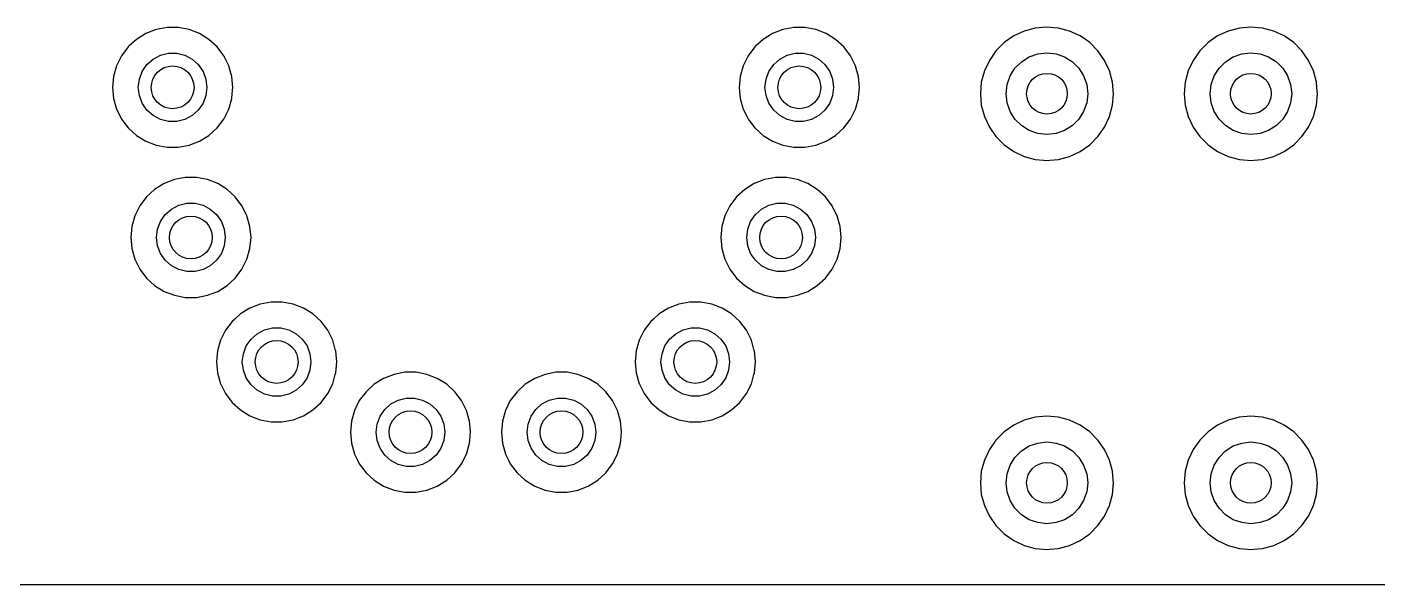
# Model space of a CAD drawing. Extents: x 2.85 to 10.26, y -4.55 to -2.42.
# Drawn here: x 5.709 to 6.752, y -4.547 to -4.117 of the extents above; entities that cross this region are included whole.
import ezdxf

# ---------------------------------------------------------------- set-up
doc = ezdxf.new("R2010")
doc.units = 0
doc.header["$MEASUREMENT"] = 0
doc.layers.add('BLACK', color=7, linetype='CONTINUOUS')

msp = doc.modelspace()

# ---------------------------------------------------------------- linework, layer by layer
at = {"layer": 'BLACK', "linetype": 'CONTINUOUS'}
for p, q in [((5.8084, -4.119), (5.8004, -4.1221)), ((5.8168, -4.1174), (5.8084, -4.119)), ((5.8084, -4.119), (5.8084, -4.119)), ((5.8084, -4.119), (5.8084, -4.119)), ((5.8254, -4.1174), (5.8168, -4.1174)), ((5.8338, -4.119), (5.8254, -4.1174)), ((5.8418, -4.1221), (5.8338, -4.119)), ((5.8338, -4.119), (5.8338, -4.119)), ((5.8338, -4.119), (5.8338, -4.119)), ((6.2922, -4.119), (6.2842, -4.1221)), ((6.3006, -4.1174), (6.2922, -4.119)), ((6.2922, -4.119), (6.2922, -4.119)), ((6.2922, -4.119), (6.2922, -4.119)), ((6.3092, -4.1174), (6.3006, -4.1174)), ((6.3176, -4.119), (6.3092, -4.1174)), ((6.3256, -4.1221), (6.3176, -4.119)), ((6.3176, -4.119), (6.3176, -4.119)), ((6.3176, -4.119), (6.3176, -4.119)), ((6.4871, -4.1179), (6.4785, -4.1202)), ((6.4961, -4.1171), (6.4871, -4.1179)), ((6.4871, -4.1179), (6.4871, -4.1179)), ((6.505, -4.1179), (6.4961, -4.1171)), ((6.4961, -4.1171), (6.4961, -4.1171)), ((6.5136, -4.1202), (6.505, -4.1179)), ((6.505, -4.1179), (6.505, -4.1179)), ((6.505, -4.1179), (6.505, -4.1179)), ((6.505, -4.1179), (6.505, -4.1179)), ((6.505, -4.1179), (6.505, -4.1179)), ((6.6446, -4.1179), (6.636, -4.1202)), ((6.6535, -4.1171), (6.6446, -4.1179)), ((6.6446, -4.1179), (6.6446, -4.1179)), ((6.6625, -4.1179), (6.6535, -4.1171)), ((6.6535, -4.1171), (6.6535, -4.1171)), ((6.6711, -4.1202), (6.6625, -4.1179)), ((6.6625, -4.1179), (6.6625, -4.1179)), ((6.6625, -4.1179), (6.6625, -4.1179)), ((6.6625, -4.1179), (6.6625, -4.1179)), ((6.6625, -4.1179), (6.6625, -4.1179)), ((5.7931, -4.1266), (5.7873, -4.1319)), ((5.8004, -4.1221), (5.7931, -4.1266)), ((5.7931, -4.1266), (5.7931, -4.1266)), ((5.7931, -4.1266), (5.7931, -4.1266)), ((5.8004, -4.1221), (5.8004, -4.1221)), ((5.8491, -4.1266), (5.8418, -4.1221)), ((5.8418, -4.1221), (5.8418, -4.1221)), ((5.8554, -4.1324), (5.8491, -4.1266)), ((6.2769, -4.1266), (6.2711, -4.1319)), ((6.2842, -4.1221), (6.2769, -4.1266)), ((6.2769, -4.1266), (6.2769, -4.1266)), ((6.2769, -4.1266), (6.2769, -4.1266)), ((6.2842, -4.1221), (6.2842, -4.1221)), ((6.3329, -4.1266), (6.3256, -4.1221)), ((6.3256, -4.1221), (6.3256, -4.1221)), ((6.3392, -4.1324), (6.3329, -4.1266)), ((6.463, -4.1291), (6.4567, -4.1355)), ((6.4704, -4.124), (6.463, -4.1291)), ((6.4785, -4.1202), (6.4704, -4.124)), ((6.4704, -4.124), (6.4704, -4.124)), ((6.4785, -4.1202), (6.4785, -4.1202)), ((6.5218, -4.124), (6.5136, -4.1202)), ((6.5136, -4.1202), (6.5136, -4.1202)), ((6.5291, -4.1291), (6.5218, -4.124)), ((6.5218, -4.124), (6.5218, -4.124)), ((6.5354, -4.1355), (6.5291, -4.1291)), ((6.6205, -4.1291), (6.6142, -4.1355)), ((6.6278, -4.124), (6.6205, -4.1291)), ((6.636, -4.1202), (6.6278, -4.124)), ((6.6278, -4.124), (6.6278, -4.124)), ((6.636, -4.1202), (6.636, -4.1202)), ((6.6792, -4.124), (6.6711, -4.1202)), ((6.6711, -4.1202), (6.6711, -4.1202)), ((6.6866, -4.1291), (6.6792, -4.124)), ((6.6792, -4.124), (6.6792, -4.124)), ((6.6929, -4.1355), (6.6866, -4.1291)), ((5.7816, -4.1392), (5.7778, -4.1469)), ((5.7868, -4.1324), (5.7816, -4.1392)), ((5.7873, -4.1319), (5.7868, -4.1324)), ((5.806, -4.1418), (5.8117, -4.1388)), ((5.8117, -4.1388), (5.8179, -4.1373)), ((5.8179, -4.1373), (5.8243, -4.1373)), ((5.8243, -4.1373), (5.8305, -4.1388)), ((5.8305, -4.1388), (5.8361, -4.1418)), ((5.8605, -4.1392), (5.8554, -4.1324)), ((5.8623, -4.1428), (5.8605, -4.1392)), ((6.2654, -4.1392), (6.2616, -4.1469)), ((6.2706, -4.1324), (6.2654, -4.1392)), ((6.2711, -4.1319), (6.2706, -4.1324)), ((6.2898, -4.1418), (6.2955, -4.1388)), ((6.2955, -4.1388), (6.3017, -4.1373)), ((6.3017, -4.1373), (6.3081, -4.1373)), ((6.3081, -4.1373), (6.3143, -4.1388)), ((6.3143, -4.1388), (6.3199, -4.1418)), ((6.3443, -4.1392), (6.3392, -4.1324)), ((6.3461, -4.1428), (6.3443, -4.1392)), ((6.4567, -4.1355), (6.4516, -4.1428)), ((6.4764, -4.1439), (6.4824, -4.1401)), ((6.4824, -4.1401), (6.4891, -4.1378)), ((6.4891, -4.1378), (6.4961, -4.137)), ((6.4961, -4.137), (6.5031, -4.1378)), ((6.5031, -4.1378), (6.5097, -4.1401)), ((6.5097, -4.1401), (6.5157, -4.1439)), ((6.5406, -4.1428), (6.5354, -4.1355)), ((6.5354, -4.1355), (6.5354, -4.1355)), ((6.6142, -4.1355), (6.609, -4.1428)), ((6.6339, -4.1439), (6.6399, -4.1401)), ((6.6399, -4.1401), (6.6465, -4.1378)), ((6.6465, -4.1378), (6.6535, -4.137)), ((6.6535, -4.137), (6.6606, -4.1378)), ((6.6606, -4.1378), (6.6672, -4.1401)), ((6.6672, -4.1401), (6.6732, -4.1439)), ((6.6981, -4.1428), (6.6929, -4.1355)), ((6.6929, -4.1355), (6.6929, -4.1355)), ((5.7778, -4.1469), (5.7755, -4.1551)), ((5.7778, -4.1469), (5.7778, -4.1469)), ((5.7976, -4.1513), (5.8013, -4.146)), ((5.8013, -4.146), (5.806, -4.1418)), ((5.8361, -4.1418), (5.8409, -4.146)), ((5.8409, -4.146), (5.8446, -4.1513)), ((5.8644, -4.1469), (5.8623, -4.1428)), ((5.8655, -4.1509), (5.8644, -4.1469)), ((5.8644, -4.1469), (5.8644, -4.1469)), ((6.2616, -4.1469), (6.2593, -4.1551)), ((6.2616, -4.1469), (6.2616, -4.1469)), ((6.2814, -4.1513), (6.2851, -4.146)), ((6.2851, -4.146), (6.2898, -4.1418)), ((6.3199, -4.1418), (6.3247, -4.146)), ((6.3247, -4.146), (6.3284, -4.1513)), ((6.3482, -4.1469), (6.3461, -4.1428)), ((6.3493, -4.1509), (6.3482, -4.1469)), ((6.3482, -4.1469), (6.3482, -4.1469)), ((6.4516, -4.1428), (6.4478, -4.1509)), ((6.4516, -4.1428), (6.4516, -4.1428)), ((6.4677, -4.1548), (6.4714, -4.1489)), ((6.4714, -4.1489), (6.4764, -4.1439)), ((6.5157, -4.1439), (6.5207, -4.1489)), ((6.5207, -4.1489), (6.5244, -4.1548)), ((6.5444, -4.1509), (6.5406, -4.1428)), ((6.609, -4.1428), (6.6052, -4.1509)), ((6.609, -4.1428), (6.609, -4.1428)), ((6.6252, -4.1548), (6.6289, -4.1489)), ((6.6289, -4.1489), (6.6339, -4.1439)), ((6.6732, -4.1439), (6.6782, -4.1489)), ((6.6782, -4.1489), (6.6819, -4.1548)), ((6.7018, -4.1509), (6.6981, -4.1428)), ((5.7755, -4.1551), (5.7747, -4.1636)), ((5.7755, -4.1551), (5.7755, -4.1551)), ((5.7946, -4.1636), (5.7954, -4.1573)), ((5.7954, -4.1573), (5.7976, -4.1513)), ((5.8446, -4.1513), (5.8468, -4.1573)), ((5.8468, -4.1573), (5.8476, -4.1636)), ((5.8667, -4.1551), (5.8655, -4.1509)), ((5.8675, -4.1636), (5.8667, -4.1551)), ((6.2593, -4.1551), (6.2585, -4.1636)), ((6.2593, -4.1551), (6.2593, -4.1551)), ((6.2784, -4.1636), (6.2792, -4.1573)), ((6.2792, -4.1573), (6.2814, -4.1513)), ((6.3284, -4.1513), (6.3306, -4.1573)), ((6.3306, -4.1573), (6.3314, -4.1636)), ((6.3505, -4.1551), (6.3493, -4.1509)), ((6.3513, -4.1636), (6.3505, -4.1551)), ((6.4454, -4.1596), (6.4447, -4.1685)), ((6.4478, -4.1509), (6.4454, -4.1596)), ((6.4454, -4.1596), (6.4454, -4.1596)), ((6.4478, -4.1509), (6.4478, -4.1509)), ((6.4654, -4.1615), (6.4677, -4.1548)), ((6.5244, -4.1548), (6.5268, -4.1615)), ((6.5467, -4.1596), (6.5444, -4.1509)), ((6.5475, -4.1685), (6.5467, -4.1596)), ((6.6029, -4.1596), (6.6021, -4.1685)), ((6.6052, -4.1509), (6.6029, -4.1596)), ((6.6029, -4.1596), (6.6029, -4.1596)), ((6.6052, -4.1509), (6.6052, -4.1509)), ((6.6228, -4.1615), (6.6252, -4.1548)), ((6.6819, -4.1548), (6.6842, -4.1615)), ((6.7042, -4.1596), (6.7018, -4.1509)), ((6.7045, -4.1636), (6.7042, -4.1596)), ((5.7747, -4.1636), (5.7755, -4.1721)), ((5.7747, -4.1636), (5.7747, -4.1636)), ((5.7954, -4.17), (5.7946, -4.1636)), ((5.7976, -4.1759), (5.7954, -4.17)), ((5.8468, -4.17), (5.8446, -4.1759)), ((5.8476, -4.1636), (5.8468, -4.17)), ((5.8667, -4.1721), (5.867, -4.1685)), ((5.867, -4.1685), (5.8675, -4.1636)), ((5.8675, -4.1636), (5.8675, -4.1636)), ((6.2585, -4.1636), (6.2593, -4.1721)), ((6.2585, -4.1636), (6.2585, -4.1636)), ((6.2792, -4.17), (6.2784, -4.1636)), ((6.2814, -4.1759), (6.2792, -4.17)), ((6.3306, -4.17), (6.3284, -4.1759)), ((6.3314, -4.1636), (6.3306, -4.17)), ((6.3505, -4.1721), (6.3508, -4.1685)), ((6.3508, -4.1685), (6.3513, -4.1636)), ((6.3508, -4.1685), (6.3508, -4.1685)), ((6.4447, -4.1685), (6.4454, -4.1774)), ((6.4447, -4.1685), (6.4447, -4.1685)), ((6.4646, -4.1685), (6.4654, -4.1615)), ((6.4654, -4.1755), (6.4646, -4.1685)), ((6.5268, -4.1615), (6.5276, -4.1685)), ((6.5276, -4.1685), (6.5268, -4.1755)), ((6.5467, -4.1774), (6.5475, -4.1685)), ((6.5475, -4.1685), (6.5475, -4.1685)), ((6.6021, -4.1685), (6.6029, -4.1774)), ((6.6021, -4.1685), (6.6021, -4.1685)), ((6.622, -4.1685), (6.6228, -4.1615)), ((6.6228, -4.1755), (6.622, -4.1685)), ((6.6842, -4.1615), (6.685, -4.1685)), ((6.685, -4.1685), (6.6842, -4.1755)), ((6.7042, -4.1774), (6.7049, -4.1685)), ((6.7049, -4.1685), (6.7045, -4.1636)), ((5.7755, -4.1721), (5.7755, -4.1721)), ((5.7755, -4.1721), (5.7778, -4.1804)), ((5.7778, -4.1804), (5.7778, -4.1804)), ((5.7778, -4.1804), (5.7793, -4.1833)), ((5.8013, -4.1812), (5.7976, -4.1759)), ((5.806, -4.1854), (5.8013, -4.1812)), ((5.8409, -4.1812), (5.8361, -4.1854)), ((5.8446, -4.1759), (5.8409, -4.1812)), ((5.8605, -4.188), (5.8644, -4.1804)), ((5.8644, -4.1804), (5.8667, -4.1721)), ((5.8644, -4.1804), (5.8644, -4.1804)), ((5.8644, -4.1804), (5.8644, -4.1804)), ((5.8667, -4.1721), (5.8667, -4.1721)), ((6.2593, -4.1721), (6.2593, -4.1721)), ((6.2593, -4.1721), (6.2616, -4.1804)), ((6.2616, -4.1804), (6.2616, -4.1804)), ((6.2616, -4.1804), (6.2631, -4.1833)), ((6.2851, -4.1812), (6.2814, -4.1759)), ((6.2898, -4.1854), (6.2851, -4.1812)), ((6.3247, -4.1812), (6.3199, -4.1854)), ((6.3284, -4.1759), (6.3247, -4.1812)), ((6.3443, -4.188), (6.3482, -4.1804)), ((6.3482, -4.1804), (6.3505, -4.1721)), ((6.3482, -4.1804), (6.3482, -4.1804)), ((6.3482, -4.1804), (6.3482, -4.1804)), ((6.3505, -4.1721), (6.3505, -4.1721)), ((6.4454, -4.1774), (6.4454, -4.1774)), ((6.4454, -4.1774), (6.4478, -4.1861)), ((6.4677, -4.1822), (6.4654, -4.1755)), ((6.4714, -4.1881), (6.4677, -4.1822)), ((6.5244, -4.1822), (6.5207, -4.1881)), ((6.5268, -4.1755), (6.5244, -4.1822)), ((6.5444, -4.1861), (6.5467, -4.1774)), ((6.6029, -4.1774), (6.6029, -4.1774)), ((6.6029, -4.1774), (6.6052, -4.1861)), ((6.6252, -4.1822), (6.6228, -4.1755)), ((6.6289, -4.1881), (6.6252, -4.1822)), ((6.6819, -4.1822), (6.6782, -4.1881)), ((6.6842, -4.1755), (6.6819, -4.1822)), ((6.7018, -4.1861), (6.7042, -4.1774)), ((5.7793, -4.1833), (5.7816, -4.188)), ((5.7816, -4.188), (5.7868, -4.1949)), ((5.8117, -4.1884), (5.806, -4.1854)), ((5.8179, -4.1899), (5.8117, -4.1884)), ((5.8243, -4.1899), (5.8179, -4.1899)), ((5.8305, -4.1884), (5.8243, -4.1899)), ((5.8361, -4.1854), (5.8305, -4.1884)), ((5.8554, -4.1949), (5.8605, -4.188)), ((6.2631, -4.1833), (6.2654, -4.188)), ((6.2654, -4.188), (6.2706, -4.1949)), ((6.2955, -4.1884), (6.2898, -4.1854)), ((6.3017, -4.1899), (6.2955, -4.1884)), ((6.3081, -4.1899), (6.3017, -4.1899)), ((6.3143, -4.1884), (6.3081, -4.1899)), ((6.3199, -4.1854), (6.3143, -4.1884)), ((6.3392, -4.1949), (6.3443, -4.188)), ((6.4478, -4.1861), (6.4478, -4.1861)), ((6.4478, -4.1861), (6.4516, -4.1942)), ((6.4764, -4.1931), (6.4714, -4.1881)), ((6.5207, -4.1881), (6.5157, -4.1931)), ((6.5406, -4.1942), (6.5444, -4.1861)), ((6.6052, -4.1861), (6.6052, -4.1861)), ((6.6052, -4.1861), (6.609, -4.1942)), ((6.6339, -4.1931), (6.6289, -4.1881)), ((6.6782, -4.1881), (6.6732, -4.1931)), ((6.6981, -4.1942), (6.7018, -4.1861)), ((5.7868, -4.1949), (5.7931, -4.2006)), ((5.7931, -4.2006), (5.8004, -4.2052)), ((5.8418, -4.2052), (5.8491, -4.2006)), ((5.8491, -4.2006), (5.8554, -4.1949)), ((6.2706, -4.1949), (6.2769, -4.2006)), ((6.2769, -4.2006), (6.2842, -4.2052)), ((6.3256, -4.2052), (6.3329, -4.2006)), ((6.3329, -4.2006), (6.3392, -4.1949)), ((6.4516, -4.1942), (6.4516, -4.1942)), ((6.4516, -4.1942), (6.4567, -4.2015)), ((6.4567, -4.2015), (6.463, -4.2079)), ((6.4824, -4.1969), (6.4764, -4.1931)), ((6.4891, -4.1992), (6.4824, -4.1969)), ((6.4961, -4.2), (6.4891, -4.1992)), ((6.5031, -4.1992), (6.4961, -4.2)), ((6.5097, -4.1969), (6.5031, -4.1992)), ((6.5157, -4.1931), (6.5097, -4.1969)), ((6.5291, -4.2079), (6.5354, -4.2015)), ((6.5354, -4.2015), (6.5406, -4.1942)), ((6.609, -4.1942), (6.609, -4.1942)), ((6.609, -4.1942), (6.6142, -4.2015)), ((6.6142, -4.2015), (6.6205, -4.2079)), ((6.6399, -4.1969), (6.6339, -4.1931)), ((6.6465, -4.1992), (6.6399, -4.1969)), ((6.6535, -4.2), (6.6465, -4.1992)), ((6.6606, -4.1992), (6.6535, -4.2)), ((6.6672, -4.1969), (6.6606, -4.1992)), ((6.6732, -4.1931), (6.6672, -4.1969)), ((6.6866, -4.2079), (6.6929, -4.2015)), ((6.6929, -4.2015), (6.6981, -4.1942)), ((5.8004, -4.2052), (5.8084, -4.2082)), ((5.8084, -4.2082), (5.8168, -4.2098)), ((5.8168, -4.2098), (5.8168, -4.2098)), ((5.8168, -4.2098), (5.8254, -4.2098)), ((5.8254, -4.2098), (5.8338, -4.2082)), ((5.8254, -4.2098), (5.8254, -4.2098)), ((5.8338, -4.2082), (5.8418, -4.2052)), ((6.2842, -4.2052), (6.2922, -4.2082)), ((6.2922, -4.2082), (6.3006, -4.2098)), ((6.3006, -4.2098), (6.3006, -4.2098)), ((6.3006, -4.2098), (6.3092, -4.2098)), ((6.3092, -4.2098), (6.3176, -4.2082)), ((6.3092, -4.2098), (6.3092, -4.2098)), ((6.3176, -4.2082), (6.3256, -4.2052)), ((6.463, -4.2079), (6.463, -4.2079)), ((6.463, -4.2079), (6.4704, -4.213)), ((6.4704, -4.213), (6.4785, -4.2168)), ((6.5136, -4.2168), (6.5218, -4.213)), ((6.5218, -4.213), (6.5291, -4.2079)), ((6.6205, -4.2079), (6.6205, -4.2079)), ((6.6205, -4.2079), (6.6278, -4.213)), ((6.6278, -4.213), (6.636, -4.2168)), ((6.6711, -4.2168), (6.6792, -4.213)), ((6.6792, -4.213), (6.6866, -4.2079)), ((6.4785, -4.2168), (6.4871, -4.2191)), ((6.4871, -4.2191), (6.4935, -4.2197)), ((6.4935, -4.2197), (6.4961, -4.2199)), ((6.4961, -4.2199), (6.4983, -4.2197)), ((6.4961, -4.2199), (6.4961, -4.2199)), ((6.4961, -4.2199), (6.4961, -4.2199)), ((6.4983, -4.2197), (6.505, -4.2191)), ((6.505, -4.2191), (6.5136, -4.2168)), ((6.636, -4.2168), (6.6446, -4.2191)), ((6.6446, -4.2191), (6.651, -4.2197)), ((6.651, -4.2197), (6.6535, -4.2199)), ((6.6535, -4.2199), (6.6558, -4.2197)), ((6.6535, -4.2199), (6.6535, -4.2199)), ((6.6535, -4.2199), (6.6535, -4.2199)), ((6.6558, -4.2197), (6.6625, -4.2191)), ((6.6625, -4.2191), (6.6711, -4.2168)), ((5.8309, -4.2331), (5.8225, -4.2347)), ((5.8395, -4.2331), (5.8309, -4.2331)), ((5.8479, -4.2347), (5.8395, -4.2331)), ((6.2865, -4.2331), (6.2781, -4.2347)), ((6.2951, -4.2331), (6.2865, -4.2331)), ((6.3035, -4.2347), (6.2951, -4.2331)), ((5.8072, -4.2423), (5.8009, -4.2481)), ((5.8145, -4.2378), (5.8072, -4.2423)), ((5.8072, -4.2423), (5.8072, -4.2423)), ((5.8072, -4.2423), (5.8072, -4.2423)), ((5.8225, -4.2347), (5.8145, -4.2378)), ((5.8145, -4.2378), (5.8145, -4.2378)), ((5.8225, -4.2347), (5.8225, -4.2347)), ((5.8225, -4.2347), (5.8225, -4.2347)), ((5.8559, -4.2378), (5.8479, -4.2347)), ((5.8479, -4.2347), (5.8479, -4.2347)), ((5.8479, -4.2347), (5.8479, -4.2347)), ((5.8632, -4.2423), (5.8559, -4.2378)), ((5.8559, -4.2378), (5.8559, -4.2378)), ((5.8695, -4.2481), (5.8632, -4.2423)), ((6.2628, -4.2423), (6.2565, -4.2481)), ((6.2701, -4.2378), (6.2628, -4.2423)), ((6.2628, -4.2423), (6.2628, -4.2423)), ((6.2628, -4.2423), (6.2628, -4.2423)), ((6.2781, -4.2347), (6.2701, -4.2378)), ((6.2701, -4.2378), (6.2701, -4.2378)), ((6.2781, -4.2347), (6.2781, -4.2347)), ((6.2781, -4.2347), (6.2781, -4.2347)), ((6.3115, -4.2378), (6.3035, -4.2347)), ((6.3035, -4.2347), (6.3035, -4.2347)), ((6.3035, -4.2347), (6.3035, -4.2347)), ((6.3188, -4.2423), (6.3115, -4.2378)), ((6.3115, -4.2378), (6.3115, -4.2378)), ((6.3251, -4.2481), (6.3188, -4.2423)), ((5.7957, -4.2549), (5.7919, -4.2626)), ((5.8009, -4.2481), (5.7957, -4.2549)), ((5.8009, -4.2481), (5.8009, -4.2481)), ((5.8201, -4.2575), (5.8258, -4.2545)), ((5.8258, -4.2545), (5.832, -4.253)), ((5.832, -4.253), (5.8384, -4.253)), ((5.8384, -4.253), (5.8446, -4.2545)), ((5.8446, -4.2545), (5.8502, -4.2575)), ((5.8746, -4.2549), (5.8695, -4.2481)), ((5.8773, -4.2603), (5.8746, -4.2549)), ((6.2513, -4.2549), (6.2475, -4.2626)), ((6.2565, -4.2481), (6.2513, -4.2549)), ((6.2565, -4.2481), (6.2565, -4.2481)), ((6.2757, -4.2575), (6.2814, -4.2545)), ((6.2814, -4.2545), (6.2876, -4.253)), ((6.2876, -4.253), (6.294, -4.253)), ((6.294, -4.253), (6.3002, -4.2545)), ((6.3002, -4.2545), (6.3058, -4.2575)), ((6.3302, -4.2549), (6.3251, -4.2481)), ((6.3329, -4.2603), (6.3302, -4.2549)), ((5.7919, -4.2626), (5.7896, -4.2708)), ((5.7919, -4.2626), (5.7919, -4.2626)), ((5.8117, -4.267), (5.8154, -4.2617)), ((5.8154, -4.2617), (5.8201, -4.2575)), ((5.8502, -4.2575), (5.855, -4.2617)), ((5.855, -4.2617), (5.8587, -4.267)), ((5.8785, -4.2626), (5.8773, -4.2603)), ((5.8808, -4.2708), (5.8785, -4.2626)), ((5.8785, -4.2626), (5.8785, -4.2626)), ((6.2475, -4.2626), (6.2452, -4.2708)), ((6.2475, -4.2626), (6.2475, -4.2626)), ((6.2673, -4.267), (6.271, -4.2617)), ((6.271, -4.2617), (6.2757, -4.2575)), ((6.3058, -4.2575), (6.3106, -4.2617)), ((6.3106, -4.2617), (6.3143, -4.267)), ((6.3341, -4.2626), (6.3329, -4.2603)), ((6.3364, -4.2708), (6.3341, -4.2626)), ((6.3341, -4.2626), (6.3341, -4.2626)), ((5.7896, -4.2708), (5.7888, -4.2793)), ((5.7896, -4.2708), (5.7896, -4.2708)), ((5.8087, -4.2793), (5.8095, -4.273)), ((5.8095, -4.273), (5.8117, -4.267)), ((5.8587, -4.267), (5.8609, -4.273)), ((5.8609, -4.273), (5.8617, -4.2793)), ((5.8816, -4.2793), (5.8808, -4.2708)), ((5.8808, -4.2708), (5.8808, -4.2708)), ((6.2452, -4.2708), (6.2444, -4.2793)), ((6.2452, -4.2708), (6.2452, -4.2708)), ((6.2643, -4.2793), (6.2651, -4.273)), ((6.2651, -4.273), (6.2673, -4.267)), ((6.3143, -4.267), (6.3165, -4.273)), ((6.3165, -4.273), (6.3173, -4.2793)), ((6.3372, -4.2793), (6.3364, -4.2708)), ((6.3364, -4.2708), (6.3364, -4.2708)), ((5.7888, -4.2793), (5.7896, -4.2878)), ((5.7888, -4.2793), (5.7888, -4.2793)), ((5.8095, -4.2857), (5.8087, -4.2793)), ((5.8117, -4.2916), (5.8095, -4.2857)), ((5.8609, -4.2857), (5.8587, -4.2916)), ((5.8617, -4.2793), (5.8609, -4.2857)), ((5.8808, -4.2878), (5.8816, -4.2793)), ((5.8816, -4.2793), (5.8816, -4.2793)), ((6.2444, -4.2793), (6.2452, -4.2878)), ((6.2444, -4.2793), (6.2444, -4.2793)), ((6.2651, -4.2857), (6.2643, -4.2793)), ((6.2673, -4.2916), (6.2651, -4.2857)), ((6.3165, -4.2857), (6.3143, -4.2916)), ((6.3173, -4.2793), (6.3165, -4.2857)), ((6.3364, -4.2878), (6.3372, -4.2793)), ((6.3372, -4.2793), (6.3372, -4.2793)), ((5.7896, -4.2878), (5.7896, -4.2878)), ((5.7896, -4.2878), (5.7919, -4.2961)), ((5.7919, -4.2961), (5.7919, -4.2961)), ((5.7919, -4.2961), (5.7957, -4.3037)), ((5.8154, -4.2969), (5.8117, -4.2916)), ((5.8201, -4.3011), (5.8154, -4.2969)), ((5.855, -4.2969), (5.8502, -4.3011)), ((5.8587, -4.2916), (5.855, -4.2969)), ((5.8746, -4.3037), (5.8785, -4.2961)), ((5.8785, -4.2961), (5.8808, -4.2878)), ((5.8785, -4.2961), (5.8785, -4.2961)), ((5.8785, -4.2961), (5.8785, -4.2961)), ((5.8808, -4.2878), (5.8808, -4.2878)), ((6.2452, -4.2878), (6.2452, -4.2878)), ((6.2452, -4.2878), (6.2475, -4.2961)), ((6.2475, -4.2961), (6.2475, -4.2961)), ((6.2475, -4.2961), (6.2513, -4.3037)), ((6.271, -4.2969), (6.2673, -4.2916)), ((6.2757, -4.3011), (6.271, -4.2969)), ((6.3106, -4.2969), (6.3058, -4.3011)), ((6.3143, -4.2916), (6.3106, -4.2969)), ((6.3302, -4.3037), (6.3341, -4.2961)), ((6.3341, -4.2961), (6.3364, -4.2878)), ((6.3341, -4.2961), (6.3341, -4.2961)), ((6.3341, -4.2961), (6.3341, -4.2961)), ((6.3364, -4.2878), (6.3364, -4.2878)), ((5.7957, -4.3037), (5.8009, -4.3106)), ((5.8258, -4.3041), (5.8201, -4.3011)), ((5.832, -4.3056), (5.8258, -4.3041)), ((5.8384, -4.3056), (5.832, -4.3056)), ((5.8446, -4.3041), (5.8384, -4.3056)), ((5.8502, -4.3011), (5.8446, -4.3041)), ((5.8695, -4.3106), (5.8746, -4.3037)), ((6.2513, -4.3037), (6.2565, -4.3106)), ((6.2814, -4.3041), (6.2757, -4.3011)), ((6.2876, -4.3056), (6.2814, -4.3041)), ((6.294, -4.3056), (6.2876, -4.3056)), ((6.3002, -4.3041), (6.294, -4.3056)), ((6.3058, -4.3011), (6.3002, -4.3041)), ((6.3251, -4.3106), (6.3302, -4.3037)), ((5.8009, -4.3106), (5.8072, -4.3163)), ((5.8072, -4.3163), (5.8145, -4.3209)), ((5.8559, -4.3209), (5.8632, -4.3163)), ((5.8632, -4.3163), (5.8695, -4.3106)), ((6.2565, -4.3106), (6.2628, -4.3163)), ((6.2628, -4.3163), (6.2701, -4.3209)), ((6.3115, -4.3209), (6.3188, -4.3163)), ((6.3188, -4.3163), (6.3251, -4.3106)), ((5.8145, -4.3209), (5.8225, -4.3239)), ((5.8225, -4.3239), (5.8309, -4.3255)), ((5.8309, -4.3255), (5.8309, -4.3255)), ((5.8309, -4.3255), (5.8395, -4.3255)), ((5.8395, -4.3255), (5.8479, -4.3239)), ((5.8395, -4.3255), (5.8395, -4.3255)), ((5.8479, -4.3239), (5.8559, -4.3209)), ((6.2701, -4.3209), (6.2781, -4.3239)), ((6.2781, -4.3239), (6.2865, -4.3255)), ((6.2865, -4.3255), (6.2865, -4.3255)), ((6.2865, -4.3255), (6.2951, -4.3255)), ((6.2951, -4.3255), (6.3035, -4.3239)), ((6.2951, -4.3255), (6.2951, -4.3255)), ((6.3035, -4.3239), (6.3115, -4.3209)), ((5.8734, -4.3383), (5.8691, -4.3423)), ((5.8807, -4.3338), (5.8734, -4.3383)), ((5.8734, -4.3383), (5.8734, -4.3383)), ((5.8734, -4.3383), (5.8734, -4.3383)), ((5.8887, -4.3307), (5.8807, -4.3338)), ((5.8807, -4.3338), (5.8807, -4.3338)), ((5.8971, -4.3291), (5.8887, -4.3307)), ((5.8887, -4.3307), (5.8887, -4.3307)), ((5.8887, -4.3307), (5.8887, -4.3307)), ((5.9057, -4.3291), (5.8971, -4.3291)), ((5.9141, -4.3307), (5.9057, -4.3291)), ((5.9221, -4.3338), (5.9141, -4.3307)), ((5.9141, -4.3307), (5.9141, -4.3307)), ((5.9141, -4.3307), (5.9141, -4.3307)), ((5.9294, -4.3383), (5.9221, -4.3338)), ((5.9221, -4.3338), (5.9221, -4.3338)), ((5.9357, -4.3441), (5.9294, -4.3383)), ((6.1966, -4.3383), (6.1923, -4.3423)), ((6.2039, -4.3338), (6.1966, -4.3383)), ((6.1966, -4.3383), (6.1966, -4.3383)), ((6.1966, -4.3383), (6.1966, -4.3383)), ((6.2119, -4.3307), (6.2039, -4.3338)), ((6.2039, -4.3338), (6.2039, -4.3338)), ((6.2203, -4.3291), (6.2119, -4.3307)), ((6.2119, -4.3307), (6.2119, -4.3307)), ((6.2119, -4.3307), (6.2119, -4.3307)), ((6.2289, -4.3291), (6.2203, -4.3291)), ((6.2373, -4.3307), (6.2289, -4.3291)), ((6.2453, -4.3338), (6.2373, -4.3307)), ((6.2373, -4.3307), (6.2373, -4.3307)), ((6.2373, -4.3307), (6.2373, -4.3307)), ((6.2526, -4.3383), (6.2453, -4.3338)), ((6.2453, -4.3338), (6.2453, -4.3338)), ((6.2589, -4.3441), (6.2526, -4.3383)), ((5.8671, -4.3441), (5.8619, -4.3509)), ((5.8691, -4.3423), (5.8671, -4.3441)), ((5.892, -4.3505), (5.8982, -4.349)), ((5.8982, -4.349), (5.9046, -4.349)), ((5.9046, -4.349), (5.9108, -4.3505)), ((5.9408, -4.3509), (5.9357, -4.3441)), ((6.1903, -4.3441), (6.1851, -4.3509)), ((6.1923, -4.3423), (6.1903, -4.3441)), ((6.2152, -4.3505), (6.2214, -4.349)), ((6.2214, -4.349), (6.2278, -4.349)), ((6.2278, -4.349), (6.234, -4.3505)), ((6.264, -4.3509), (6.2589, -4.3441)), ((5.8581, -4.3586), (5.8558, -4.3668)), ((5.8619, -4.3509), (5.8581, -4.3586)), ((5.8581, -4.3586), (5.8581, -4.3586)), ((5.8779, -4.363), (5.8816, -4.3577)), ((5.8816, -4.3577), (5.8863, -4.3535)), ((5.8863, -4.3535), (5.892, -4.3505)), ((5.9108, -4.3505), (5.9164, -4.3535)), ((5.9164, -4.3535), (5.9212, -4.3577)), ((5.9212, -4.3577), (5.9249, -4.363)), ((5.9447, -4.3585), (5.9408, -4.3509)), ((5.9447, -4.3586), (5.9447, -4.3585)), ((5.9467, -4.3656), (5.9447, -4.3586)), ((5.9447, -4.3586), (5.9447, -4.3586)), ((6.1813, -4.3586), (6.179, -4.3668)), ((6.1851, -4.3509), (6.1813, -4.3586)), ((6.1813, -4.3586), (6.1813, -4.3586)), ((6.2011, -4.363), (6.2048, -4.3577)), ((6.2048, -4.3577), (6.2095, -4.3535)), ((6.2095, -4.3535), (6.2152, -4.3505)), ((6.234, -4.3505), (6.2396, -4.3535)), ((6.2396, -4.3535), (6.2444, -4.3577)), ((6.2444, -4.3577), (6.2481, -4.363)), ((6.2679, -4.3585), (6.264, -4.3509)), ((6.2679, -4.3586), (6.2679, -4.3585)), ((6.2699, -4.3656), (6.2679, -4.3586)), ((6.2679, -4.3586), (6.2679, -4.3586)), ((5.8558, -4.3668), (5.855, -4.3753)), ((5.8558, -4.3668), (5.8558, -4.3668)), ((5.8749, -4.3753), (5.8757, -4.369)), ((5.8757, -4.369), (5.8779, -4.363)), ((5.9249, -4.363), (5.9271, -4.369)), ((5.9271, -4.369), (5.9279, -4.3753)), ((5.947, -4.3668), (5.9467, -4.3656)), ((5.9478, -4.3753), (5.947, -4.3668)), ((6.179, -4.3668), (6.1782, -4.3753)), ((6.179, -4.3668), (6.179, -4.3668)), ((6.1981, -4.3753), (6.1989, -4.369)), ((6.1989, -4.369), (6.2011, -4.363)), ((6.2481, -4.363), (6.2503, -4.369)), ((6.2503, -4.369), (6.2511, -4.3753)), ((6.2702, -4.3668), (6.2699, -4.3656)), ((6.271, -4.3753), (6.2702, -4.3668)), ((5.855, -4.3753), (5.8558, -4.3838)), ((5.855, -4.3753), (5.855, -4.3753)), ((5.8757, -4.3817), (5.8749, -4.3753)), ((5.9279, -4.3753), (5.9271, -4.3817)), ((5.947, -4.3838), (5.9478, -4.3753)), ((5.9478, -4.3753), (5.9478, -4.3753)), ((6.1782, -4.3753), (6.179, -4.3838)), ((6.1782, -4.3753), (6.1782, -4.3753)), ((6.1989, -4.3817), (6.1981, -4.3753)), ((6.2511, -4.3753), (6.2503, -4.3817)), ((6.2702, -4.3838), (6.271, -4.3753)), ((6.271, -4.3753), (6.271, -4.3753)), ((5.8558, -4.3838), (5.8558, -4.3838)), ((5.8558, -4.3838), (5.8581, -4.3921)), ((5.8779, -4.3876), (5.8757, -4.3817)), ((5.8816, -4.3929), (5.8779, -4.3876)), ((5.9249, -4.3876), (5.9212, -4.3929)), ((5.9271, -4.3817), (5.9249, -4.3876)), ((5.9447, -4.3921), (5.9467, -4.3849)), ((5.9467, -4.3849), (5.947, -4.3838)), ((5.984, -4.388), (5.9767, -4.3925)), ((5.992, -4.3849), (5.984, -4.388)), ((5.984, -4.388), (5.984, -4.388)), ((6.0004, -4.3833), (5.992, -4.3849)), ((5.992, -4.3849), (5.992, -4.3849)), ((5.992, -4.3849), (5.992, -4.3849)), ((6.009, -4.3833), (6.0004, -4.3833)), ((6.0174, -4.3849), (6.009, -4.3833)), ((6.0254, -4.388), (6.0174, -4.3849)), ((6.0174, -4.3849), (6.0174, -4.3849)), ((6.0174, -4.3849), (6.0174, -4.3849)), ((6.0327, -4.3925), (6.0254, -4.388)), ((6.0254, -4.388), (6.0254, -4.388)), ((6.1006, -4.388), (6.0933, -4.3925)), ((6.1086, -4.3849), (6.1006, -4.388)), ((6.1006, -4.388), (6.1006, -4.388)), ((6.117, -4.3833), (6.1086, -4.3849)), ((6.1086, -4.3849), (6.1086, -4.3849)), ((6.1086, -4.3849), (6.1086, -4.3849)), ((6.1256, -4.3833), (6.117, -4.3833)), ((6.134, -4.3849), (6.1256, -4.3833)), ((6.142, -4.388), (6.134, -4.3849)), ((6.134, -4.3849), (6.134, -4.3849)), ((6.134, -4.3849), (6.134, -4.3849)), ((6.1493, -4.3925), (6.142, -4.388)), ((6.142, -4.388), (6.142, -4.388)), ((6.179, -4.3838), (6.179, -4.3838)), ((6.179, -4.3838), (6.1813, -4.3921)), ((6.2011, -4.3876), (6.1989, -4.3817)), ((6.2048, -4.3929), (6.2011, -4.3876)), ((6.2481, -4.3876), (6.2444, -4.3929)), ((6.2503, -4.3817), (6.2481, -4.3876)), ((6.2679, -4.3921), (6.2699, -4.3849)), ((6.2699, -4.3849), (6.2702, -4.3838)), ((5.8581, -4.3921), (5.8581, -4.3921)), ((5.8581, -4.3921), (5.8583, -4.3925)), ((5.8583, -4.3925), (5.8619, -4.3997)), ((5.8619, -4.3997), (5.8671, -4.4066)), ((5.8863, -4.3971), (5.8816, -4.3929)), ((5.892, -4.4001), (5.8863, -4.3971)), ((5.8982, -4.4016), (5.892, -4.4001)), ((5.9108, -4.4001), (5.9046, -4.4016)), ((5.9164, -4.3971), (5.9108, -4.4001)), ((5.9212, -4.3929), (5.9164, -4.3971)), ((5.9357, -4.4066), (5.9408, -4.3997)), ((5.9408, -4.3997), (5.9447, -4.3921)), ((5.9447, -4.3921), (5.9447, -4.3921)), ((5.9447, -4.3921), (5.9447, -4.3921)), ((5.9704, -4.3983), (5.9652, -4.4051)), ((5.9767, -4.3925), (5.9704, -4.3983)), ((5.9704, -4.3983), (5.9704, -4.3983)), ((5.9767, -4.3925), (5.9767, -4.3925)), ((5.9767, -4.3925), (5.9767, -4.3925)), ((6.039, -4.3983), (6.0327, -4.3925)), ((6.0441, -4.4051), (6.039, -4.3983)), ((6.087, -4.3983), (6.0818, -4.4051)), ((6.0933, -4.3925), (6.087, -4.3983)), ((6.087, -4.3983), (6.087, -4.3983)), ((6.0933, -4.3925), (6.0933, -4.3925)), ((6.0933, -4.3925), (6.0933, -4.3925)), ((6.1556, -4.3983), (6.1493, -4.3925)), ((6.1607, -4.4051), (6.1556, -4.3983)), ((6.1813, -4.3921), (6.1813, -4.3921)), ((6.1813, -4.3921), (6.1815, -4.3925)), ((6.1815, -4.3925), (6.1851, -4.3997)), ((6.1851, -4.3997), (6.1903, -4.4066)), ((6.2095, -4.3971), (6.2048, -4.3929)), ((6.2152, -4.4001), (6.2095, -4.3971)), ((6.2214, -4.4016), (6.2152, -4.4001)), ((6.234, -4.4001), (6.2278, -4.4016)), ((6.2396, -4.3971), (6.234, -4.4001)), ((6.2444, -4.3929), (6.2396, -4.3971)), ((6.2589, -4.4066), (6.264, -4.3997)), ((6.264, -4.3997), (6.2679, -4.3921)), ((6.2679, -4.3921), (6.2679, -4.3921)), ((6.2679, -4.3921), (6.2679, -4.3921)), ((5.8671, -4.4066), (5.8734, -4.4123)), ((5.9046, -4.4016), (5.8982, -4.4016)), ((5.9294, -4.4123), (5.9357, -4.4066)), ((5.9652, -4.4051), (5.9614, -4.4128)), ((5.9849, -4.4119), (5.9896, -4.4077)), ((5.9896, -4.4077), (5.9953, -4.4047)), ((5.9953, -4.4047), (6.0015, -4.4032)), ((6.0015, -4.4032), (6.0079, -4.4032)), ((6.0079, -4.4032), (6.0141, -4.4047)), ((6.0141, -4.4047), (6.0197, -4.4077)), ((6.0197, -4.4077), (6.0245, -4.4119)), ((6.0478, -4.4123), (6.0441, -4.4051)), ((6.0818, -4.4051), (6.078, -4.4128)), ((6.1015, -4.4119), (6.1062, -4.4077)), ((6.1062, -4.4077), (6.1119, -4.4047)), ((6.1119, -4.4047), (6.1181, -4.4032)), ((6.1181, -4.4032), (6.1245, -4.4032)), ((6.1245, -4.4032), (6.1307, -4.4047)), ((6.1307, -4.4047), (6.1363, -4.4077)), ((6.1363, -4.4077), (6.1411, -4.4119)), ((6.1644, -4.4123), (6.1607, -4.4051)), ((6.1903, -4.4066), (6.1966, -4.4123)), ((6.2278, -4.4016), (6.2214, -4.4016)), ((6.2526, -4.4123), (6.2589, -4.4066)), ((5.8734, -4.4123), (5.8807, -4.4169)), ((5.8807, -4.4169), (5.8887, -4.4199)), ((5.8887, -4.4199), (5.8971, -4.4215)), ((5.8971, -4.4215), (5.8971, -4.4215)), ((5.8971, -4.4215), (5.9057, -4.4215)), ((5.9057, -4.4215), (5.9141, -4.4199)), ((5.9057, -4.4215), (5.9057, -4.4215)), ((5.9141, -4.4199), (5.9221, -4.4169)), ((5.9221, -4.4169), (5.9294, -4.4123)), ((5.9591, -4.421), (5.9583, -4.4295)), ((5.9614, -4.4128), (5.9591, -4.421)), ((5.9591, -4.421), (5.9591, -4.421)), ((5.9614, -4.4128), (5.9614, -4.4128)), ((5.979, -4.4232), (5.9812, -4.4172)), ((5.9812, -4.4172), (5.9849, -4.4119)), ((6.0245, -4.4119), (6.0282, -4.4172)), ((6.0282, -4.4172), (6.0304, -4.4232)), ((6.048, -4.4128), (6.0478, -4.4123)), ((6.0503, -4.421), (6.048, -4.4128)), ((6.048, -4.4128), (6.048, -4.4128)), ((6.0511, -4.4291), (6.0503, -4.421)), ((6.0503, -4.421), (6.0503, -4.421)), ((6.0757, -4.421), (6.0749, -4.4295)), ((6.078, -4.4128), (6.0757, -4.421)), ((6.0757, -4.421), (6.0757, -4.421)), ((6.078, -4.4128), (6.078, -4.4128)), ((6.0956, -4.4232), (6.0978, -4.4172)), ((6.0978, -4.4172), (6.1015, -4.4119)), ((6.1411, -4.4119), (6.1448, -4.4172)), ((6.1448, -4.4172), (6.147, -4.4232)), ((6.1646, -4.4128), (6.1644, -4.4123)), ((6.1669, -4.421), (6.1646, -4.4128)), ((6.1646, -4.4128), (6.1646, -4.4128)), ((6.1677, -4.4291), (6.1669, -4.421)), ((6.1669, -4.421), (6.1669, -4.421)), ((6.1966, -4.4123), (6.2039, -4.4169)), ((6.2039, -4.4169), (6.2119, -4.4199)), ((6.2119, -4.4199), (6.2203, -4.4215)), ((6.2203, -4.4215), (6.2203, -4.4215)), ((6.2203, -4.4215), (6.2289, -4.4215)), ((6.2289, -4.4215), (6.2373, -4.4199)), ((6.2289, -4.4215), (6.2289, -4.4215)), ((6.2373, -4.4199), (6.2453, -4.4169)), ((6.2453, -4.4169), (6.2526, -4.4123)), ((6.4785, -4.4202), (6.4704, -4.424)), ((6.4871, -4.4179), (6.4785, -4.4202)), ((6.4785, -4.4202), (6.4785, -4.4202)), ((6.4961, -4.4171), (6.4871, -4.4179)), ((6.4871, -4.4179), (6.4871, -4.4179)), ((6.505, -4.4179), (6.4961, -4.4171)), ((6.4961, -4.4171), (6.4961, -4.4171)), ((6.5136, -4.4202), (6.505, -4.4179)), ((6.505, -4.4179), (6.505, -4.4179)), ((6.505, -4.4179), (6.505, -4.4179)), ((6.505, -4.4179), (6.505, -4.4179)), ((6.505, -4.4179), (6.505, -4.4179)), ((6.5218, -4.424), (6.5136, -4.4202)), ((6.5136, -4.4202), (6.5136, -4.4202)), ((6.636, -4.4202), (6.6278, -4.424)), ((6.6446, -4.4179), (6.636, -4.4202)), ((6.636, -4.4202), (6.636, -4.4202)), ((6.6535, -4.4171), (6.6446, -4.4179)), ((6.6446, -4.4179), (6.6446, -4.4179)), ((6.6625, -4.4179), (6.6535, -4.4171)), ((6.6535, -4.4171), (6.6535, -4.4171)), ((6.6711, -4.4202), (6.6625, -4.4179)), ((6.6625, -4.4179), (6.6625, -4.4179)), ((6.6625, -4.4179), (6.6625, -4.4179)), ((6.6625, -4.4179), (6.6625, -4.4179)), ((6.6625, -4.4179), (6.6625, -4.4179)), ((6.6792, -4.424), (6.6711, -4.4202)), ((6.6711, -4.4202), (6.6711, -4.4202)), ((5.9583, -4.4295), (5.9591, -4.438)), ((5.9583, -4.4295), (5.9583, -4.4295)), ((5.9782, -4.4295), (5.979, -4.4232)), ((5.979, -4.4359), (5.9782, -4.4295)), ((6.0304, -4.4232), (6.0312, -4.4295)), ((6.0312, -4.4295), (6.0304, -4.4359)), ((6.0505, -4.4355), (6.0511, -4.4295)), ((6.0511, -4.4295), (6.0511, -4.4291)), ((6.0511, -4.4295), (6.0511, -4.4295)), ((6.0749, -4.4295), (6.0757, -4.438)), ((6.0749, -4.4295), (6.0749, -4.4295)), ((6.0948, -4.4295), (6.0956, -4.4232)), ((6.0956, -4.4359), (6.0948, -4.4295)), ((6.147, -4.4232), (6.1478, -4.4295)), ((6.1478, -4.4295), (6.147, -4.4359)), ((6.1671, -4.4355), (6.1677, -4.4295)), ((6.1677, -4.4295), (6.1677, -4.4291)), ((6.463, -4.4291), (6.4567, -4.4355)), ((6.4704, -4.424), (6.463, -4.4291)), ((6.4704, -4.424), (6.4704, -4.424)), ((6.5291, -4.4291), (6.5218, -4.424)), ((6.5218, -4.424), (6.5218, -4.424)), ((6.5354, -4.4355), (6.5291, -4.4291)), ((6.6205, -4.4291), (6.6142, -4.4355)), ((6.6278, -4.424), (6.6205, -4.4291)), ((6.6278, -4.424), (6.6278, -4.424)), ((6.6866, -4.4291), (6.6792, -4.424)), ((6.6792, -4.424), (6.6792, -4.424)), ((6.687, -4.4295), (6.6866, -4.4291)), ((6.6929, -4.4355), (6.687, -4.4295)), ((5.9591, -4.438), (5.9591, -4.438)), ((5.9591, -4.438), (5.9614, -4.4463)), ((5.9812, -4.4418), (5.979, -4.4359)), ((5.9849, -4.4471), (5.9812, -4.4418)), ((6.0282, -4.4418), (6.0245, -4.4471)), ((6.0304, -4.4359), (6.0282, -4.4418)), ((6.048, -4.4463), (6.0503, -4.438)), ((6.0503, -4.438), (6.0505, -4.4355)), ((6.0503, -4.438), (6.0503, -4.438)), ((6.0757, -4.438), (6.0757, -4.438)), ((6.0757, -4.438), (6.078, -4.4463)), ((6.0978, -4.4418), (6.0956, -4.4359)), ((6.1015, -4.4471), (6.0978, -4.4418)), ((6.1448, -4.4418), (6.1411, -4.4471)), ((6.147, -4.4359), (6.1448, -4.4418)), ((6.1646, -4.4463), (6.1669, -4.438)), ((6.1669, -4.438), (6.1671, -4.4355)), ((6.1669, -4.438), (6.1669, -4.438)), ((6.4516, -4.4428), (6.4478, -4.4509)), ((6.4567, -4.4355), (6.4516, -4.4428)), ((6.4516, -4.4428), (6.4516, -4.4428)), ((6.4764, -4.4439), (6.4824, -4.4401)), ((6.4824, -4.4401), (6.4891, -4.4378)), ((6.4891, -4.4378), (6.4961, -4.437)), ((6.4961, -4.437), (6.5031, -4.4378)), ((6.5031, -4.4378), (6.5097, -4.4401)), ((6.5097, -4.4401), (6.5157, -4.4439)), ((6.5406, -4.4428), (6.5354, -4.4355)), ((6.5354, -4.4355), (6.5354, -4.4355)), ((6.5444, -4.4509), (6.5406, -4.4428)), ((6.609, -4.4428), (6.6052, -4.4509)), ((6.6142, -4.4355), (6.609, -4.4428)), ((6.609, -4.4428), (6.609, -4.4428)), ((6.6339, -4.4439), (6.6399, -4.4401)), ((6.6399, -4.4401), (6.6465, -4.4378)), ((6.6465, -4.4378), (6.6535, -4.437)), ((6.6535, -4.437), (6.6606, -4.4378)), ((6.6606, -4.4378), (6.6672, -4.4401)), ((6.6672, -4.4401), (6.6732, -4.4439)), ((6.6981, -4.4428), (6.6929, -4.4355)), ((6.6929, -4.4355), (6.6929, -4.4355)), ((6.7018, -4.4509), (6.6981, -4.4428)), ((5.9614, -4.4463), (5.9614, -4.4463)), ((5.9614, -4.4463), (5.9637, -4.4509)), ((5.9637, -4.4509), (5.9652, -4.4539)), ((5.9896, -4.4513), (5.9849, -4.4471)), ((5.9953, -4.4543), (5.9896, -4.4513)), ((6.0197, -4.4513), (6.0141, -4.4543)), ((6.0245, -4.4471), (6.0197, -4.4513)), ((6.0441, -4.4539), (6.048, -4.4463)), ((6.048, -4.4463), (6.048, -4.4463)), ((6.048, -4.4463), (6.048, -4.4463)), ((6.078, -4.4463), (6.078, -4.4463)), ((6.078, -4.4463), (6.0803, -4.4509)), ((6.0803, -4.4509), (6.0818, -4.4539)), ((6.1062, -4.4513), (6.1015, -4.4471)), ((6.1119, -4.4543), (6.1062, -4.4513)), ((6.1363, -4.4513), (6.1307, -4.4543)), ((6.1411, -4.4471), (6.1363, -4.4513)), ((6.1607, -4.4539), (6.1646, -4.4463)), ((6.1646, -4.4463), (6.1646, -4.4463)), ((6.1646, -4.4463), (6.1646, -4.4463)), ((6.4478, -4.4509), (6.4454, -4.4596)), ((6.4478, -4.4509), (6.4478, -4.4509)), ((6.4677, -4.4548), (6.4714, -4.4489)), ((6.4714, -4.4489), (6.4764, -4.4439)), ((6.5157, -4.4439), (6.5207, -4.4489)), ((6.5207, -4.4489), (6.5244, -4.4548)), ((6.5467, -4.4596), (6.5444, -4.4509)), ((6.6052, -4.4509), (6.6029, -4.4596)), ((6.6052, -4.4509), (6.6052, -4.4509)), ((6.6252, -4.4548), (6.6289, -4.4489)), ((6.6289, -4.4489), (6.6339, -4.4439)), ((6.6732, -4.4439), (6.6782, -4.4489)), ((6.6782, -4.4489), (6.6819, -4.4548)), ((6.7042, -4.4596), (6.7018, -4.4509)), ((5.9652, -4.4539), (5.9704, -4.4608)), ((5.9704, -4.4608), (5.9767, -4.4665)), ((6.0015, -4.4558), (5.9953, -4.4543)), ((6.0079, -4.4558), (6.0015, -4.4558)), ((6.0141, -4.4543), (6.0079, -4.4558)), ((6.0327, -4.4665), (6.039, -4.4608)), ((6.039, -4.4608), (6.0441, -4.4539)), ((6.0818, -4.4539), (6.087, -4.4608)), ((6.087, -4.4608), (6.0933, -4.4665)), ((6.1181, -4.4558), (6.1119, -4.4543)), ((6.1245, -4.4558), (6.1181, -4.4558)), ((6.1307, -4.4543), (6.1245, -4.4558)), ((6.1493, -4.4665), (6.1556, -4.4608)), ((6.1556, -4.4608), (6.1607, -4.4539)), ((6.4454, -4.4596), (6.4447, -4.4685)), ((6.4454, -4.4596), (6.4454, -4.4596)), ((6.4646, -4.4685), (6.4654, -4.4615)), ((6.4654, -4.4615), (6.4677, -4.4548)), ((6.5244, -4.4548), (6.5268, -4.4615)), ((6.5268, -4.4615), (6.5276, -4.4685)), ((6.5472, -4.466), (6.5467, -4.4596)), ((6.6029, -4.4596), (6.6021, -4.4685)), ((6.6029, -4.4596), (6.6029, -4.4596)), ((6.622, -4.4685), (6.6228, -4.4615)), ((6.6228, -4.4615), (6.6252, -4.4548)), ((6.6819, -4.4548), (6.6842, -4.4615)), ((6.6842, -4.4615), (6.685, -4.4685)), ((6.7047, -4.466), (6.7042, -4.4596)), ((5.9767, -4.4665), (5.984, -4.4711)), ((5.984, -4.4711), (5.992, -4.4741)), ((5.992, -4.4741), (6.0004, -4.4757)), ((6.009, -4.4757), (6.0174, -4.4741)), ((6.0174, -4.4741), (6.0254, -4.4711)), ((6.0254, -4.4711), (6.0327, -4.4665)), ((6.0933, -4.4665), (6.1006, -4.4711)), ((6.1006, -4.4711), (6.1086, -4.4741)), ((6.1086, -4.4741), (6.117, -4.4757)), ((6.1256, -4.4757), (6.134, -4.4741)), ((6.134, -4.4741), (6.142, -4.4711)), ((6.142, -4.4711), (6.1461, -4.4685)), ((6.1461, -4.4685), (6.1493, -4.4665)), ((6.4447, -4.4685), (6.4454, -4.4774)), ((6.4447, -4.4685), (6.4447, -4.4685)), ((6.4654, -4.4755), (6.4646, -4.4685)), ((6.5276, -4.4685), (6.5268, -4.4755)), ((6.5467, -4.4774), (6.5475, -4.4685)), ((6.5473, -4.4665), (6.5472, -4.466)), ((6.5475, -4.4685), (6.5473, -4.4665)), ((6.5475, -4.4685), (6.5475, -4.4685)), ((6.6021, -4.4685), (6.6029, -4.4774)), ((6.6021, -4.4685), (6.6021, -4.4685)), ((6.6228, -4.4755), (6.622, -4.4685)), ((6.685, -4.4685), (6.6842, -4.4755)), ((6.7042, -4.4774), (6.7049, -4.4685)), ((6.7048, -4.4665), (6.7047, -4.466)), ((6.7049, -4.4685), (6.7048, -4.4665)), ((6.0004, -4.4757), (6.0004, -4.4757)), ((6.0004, -4.4757), (6.009, -4.4757)), ((6.009, -4.4757), (6.009, -4.4757)), ((6.117, -4.4757), (6.117, -4.4757)), ((6.117, -4.4757), (6.1256, -4.4757)), ((6.1256, -4.4757), (6.1256, -4.4757)), ((6.4454, -4.4774), (6.4454, -4.4774)), ((6.4454, -4.4774), (6.4478, -4.4861)), ((6.4677, -4.4822), (6.4654, -4.4755)), ((6.4714, -4.4881), (6.4677, -4.4822)), ((6.5244, -4.4822), (6.5207, -4.4881)), ((6.5268, -4.4755), (6.5244, -4.4822)), ((6.5444, -4.4861), (6.5467, -4.4774)), ((6.6029, -4.4774), (6.6029, -4.4774)), ((6.6029, -4.4774), (6.6052, -4.4861)), ((6.6252, -4.4822), (6.6228, -4.4755)), ((6.6289, -4.4881), (6.6252, -4.4822)), ((6.6819, -4.4822), (6.6782, -4.4881)), ((6.6842, -4.4755), (6.6819, -4.4822)), ((6.7018, -4.4861), (6.7042, -4.4774)), ((6.4478, -4.4861), (6.4478, -4.4861)), ((6.4478, -4.4861), (6.4516, -4.4942)), ((6.4516, -4.4942), (6.4516, -4.4942)), ((6.4516, -4.4942), (6.4567, -4.5015)), ((6.4764, -4.4931), (6.4714, -4.4881)), ((6.4824, -4.4969), (6.4764, -4.4931)), ((6.5157, -4.4931), (6.5097, -4.4969)), ((6.5207, -4.4881), (6.5157, -4.4931)), ((6.5354, -4.5015), (6.5406, -4.4942)), ((6.5406, -4.4942), (6.5444, -4.4861)), ((6.6052, -4.4861), (6.6052, -4.4861)), ((6.6052, -4.4861), (6.609, -4.4942)), ((6.609, -4.4942), (6.609, -4.4942)), ((6.609, -4.4942), (6.6142, -4.5015)), ((6.6339, -4.4931), (6.6289, -4.4881)), ((6.6399, -4.4969), (6.6339, -4.4931)), ((6.6732, -4.4931), (6.6672, -4.4969)), ((6.6782, -4.4881), (6.6732, -4.4931)), ((6.6929, -4.5015), (6.6981, -4.4942)), ((6.6981, -4.4942), (6.7018, -4.4861)), ((6.4567, -4.5015), (6.463, -4.5079)), ((6.4891, -4.4992), (6.4824, -4.4969)), ((6.4961, -4.5), (6.4891, -4.4992)), ((6.5031, -4.4992), (6.4961, -4.5)), ((6.5097, -4.4969), (6.5031, -4.4992)), ((6.5291, -4.5079), (6.5354, -4.5015)), ((6.6142, -4.5015), (6.6205, -4.5079)), ((6.6465, -4.4992), (6.6399, -4.4969)), ((6.6535, -4.5), (6.6465, -4.4992)), ((6.6606, -4.4992), (6.6535, -4.5)), ((6.6672, -4.4969), (6.6606, -4.4992)), ((6.6866, -4.5079), (6.6929, -4.5015)), ((6.463, -4.5079), (6.463, -4.5079)), ((6.463, -4.5079), (6.4704, -4.513)), ((6.4704, -4.513), (6.4785, -4.5168)), ((6.5136, -4.5168), (6.5218, -4.513)), ((6.5218, -4.513), (6.5291, -4.5079)), ((6.6205, -4.5079), (6.6205, -4.5079)), ((6.6205, -4.5079), (6.6278, -4.513)), ((6.6278, -4.513), (6.636, -4.5168)), ((6.6711, -4.5168), (6.6792, -4.513)), ((6.6792, -4.513), (6.6866, -4.5079)), ((6.4785, -4.5168), (6.4871, -4.5191)), ((6.4871, -4.5191), (6.4935, -4.5197)), ((6.4935, -4.5197), (6.4961, -4.5199)), ((6.4961, -4.5199), (6.4983, -4.5197)), ((6.4961, -4.5199), (6.4961, -4.5199)), ((6.4961, -4.5199), (6.4961, -4.5199)), ((6.4983, -4.5197), (6.505, -4.5191)), ((6.505, -4.5191), (6.5136, -4.5168)), ((6.636, -4.5168), (6.6446, -4.5191)), ((6.6446, -4.5191), (6.651, -4.5197)), ((6.651, -4.5197), (6.6535, -4.5199)), ((6.6535, -4.5199), (6.6558, -4.5197)), ((6.6535, -4.5199), (6.6535, -4.5199)), ((6.6535, -4.5199), (6.6535, -4.5199)), ((6.6558, -4.5197), (6.6625, -4.5191)), ((6.6625, -4.5191), (6.6711, -4.5168)), ((10.118, -4.5472), (2.9922, -4.5472))]:
    msp.add_line(p, q, dxfattribs=at)
at = {"layer": 'BLACK'}
for centre, radius in [((5.8211, -4.1636), 0.0165), ((6.3049, -4.1636), 0.0165), ((6.4961, -4.1685), 0.0157), ((6.6535, -4.1685), 0.0157), ((5.8352, -4.2793), 0.0165), ((6.2908, -4.2793), 0.0165), ((5.9014, -4.3753), 0.0165), ((6.2246, -4.3753), 0.0165), ((6.0047, -4.4295), 0.0165), ((6.1213, -4.4295), 0.0165), ((6.4961, -4.4685), 0.0157), ((6.6535, -4.4685), 0.0157)]:
    msp.add_circle(centre, radius, dxfattribs=at)

doc.saveas('drawing.dxf')
